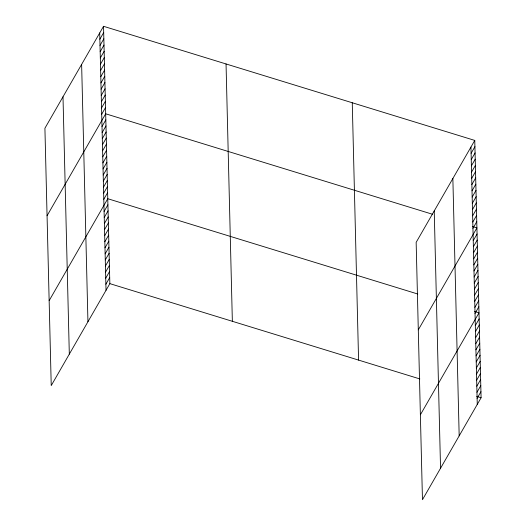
<?xml version="1.0" encoding="UTF-8"?>
<svg xmlns="http://www.w3.org/2000/svg" width="526" height="526" viewBox="0 0 526 526"><rect width="100%" height="100%" fill="white"/><g stroke="black" fill="none" stroke-linecap="round" stroke-linejoin="round"><path stroke-width="0.79" d="M103.537 26.3L44.914 128.239L51.232 385.584L109.849 283.639L103.537 26.3L474.768 140.416L481.086 397.761L422.463 499.7L416.151 242.361L474.768 140.416M99.861 39.207L103.688 32.553M100.012 45.453L103.839 38.799M100.164 51.706L103.997 45.052M100.321 57.952L104.148 51.298M100.473 64.205L104.299 57.551M100.624 70.451L104.45 63.797M100.782 76.704L104.608 70.05M100.933 82.95L104.759 76.296M101.084 89.203L104.911 82.549M101.242 95.449L105.069 88.795M101.393 101.702L105.22 95.048M101.544 107.948L105.371 101.294M101.702 114.201L105.529 107.547M47.064 215.739L105.68 113.794L432.438 214.24M102.005 126.516L105.831 119.862M102.149 132.585L105.976 125.924M102.3 138.647L106.127 131.993M102.452 144.716L106.278 138.062M102.596 150.778L106.423 144.124M102.748 156.847L106.574 150.193M102.899 162.915L106.725 156.255M103.043 168.977L106.87 162.324M103.195 175.046L107.021 168.386M103.339 181.108L107.166 174.454M103.49 187.177L107.317 180.523M103.642 193.239L107.468 186.585M103.786 199.308L107.613 192.654M49.148 300.662L107.764 198.716L417.749 294.008M104.089 211.439L107.915 204.785M104.233 217.508L108.06 210.847M104.385 223.57L108.211 216.916M104.536 229.638L108.363 222.985M104.681 235.701L108.507 229.047M104.832 241.769L108.658 235.115M104.976 247.831L108.803 241.178M105.128 253.9L108.954 247.246M105.279 259.969L109.106 253.308M105.424 266.031L109.25 259.377M105.575 272.1L109.401 265.446M105.726 278.162L109.553 271.508M105.871 284.231L109.697 277.577M471.099 153.322L474.925 146.669M471.25 159.575L475.077 152.915M471.401 165.821L475.228 159.168M471.559 172.074L475.386 165.42M471.71 178.321L475.537 171.667M471.861 184.573L475.688 177.919M472.019 190.82L475.846 184.166M472.17 197.072L475.997 190.419M472.322 203.319L476.148 196.665M472.479 209.572L476.306 202.918M472.631 215.818L476.457 209.164M472.782 222.071L476.609 215.417M472.94 228.317L476.766 221.663M418.302 329.855L476.918 227.916L472.545 226.568M473.242 240.638L477.069 233.978M473.387 246.701L477.213 240.047M473.538 252.769L477.365 246.109M473.683 258.831L477.516 252.178M473.834 264.9L477.661 258.246M473.985 270.962L477.812 264.308M474.13 277.031L477.956 270.377M474.281 283.093L478.108 276.439M474.432 289.162L478.259 282.508M474.577 295.231L478.404 288.57M474.728 301.293L478.555 294.639M474.879 307.362L478.706 300.708M475.024 313.424L478.851 306.77M420.386 414.777L479.002 312.839L474.623 311.491M475.326 325.555L479.153 318.901M475.471 331.623L479.298 324.969M475.622 337.692L479.449 331.032M475.767 343.754L479.594 337.1M475.918 349.823L479.745 343.169M476.069 355.885L479.896 349.231M476.214 361.954L480.041 355.3M476.365 368.016L480.192 361.362M476.517 374.085L480.343 367.431M476.661 380.153L480.488 373.493M476.812 386.215L480.639 379.562M476.964 392.284L480.79 385.63M477.108 398.346L480.935 391.692M109.849 283.639L419.833 378.93M476.707 396.413L481.086 397.761M470.941 147.076L477.26 404.415M452.86 178.518L459.178 435.857M434.233 210.913L440.545 468.258M352.262 102.761L358.574 360.1M226.042 63.962L232.354 321.301M99.71 32.954L106.022 290.293M81.629 64.402L87.941 321.741M62.995 96.797L69.314 354.136"/></g></svg>
